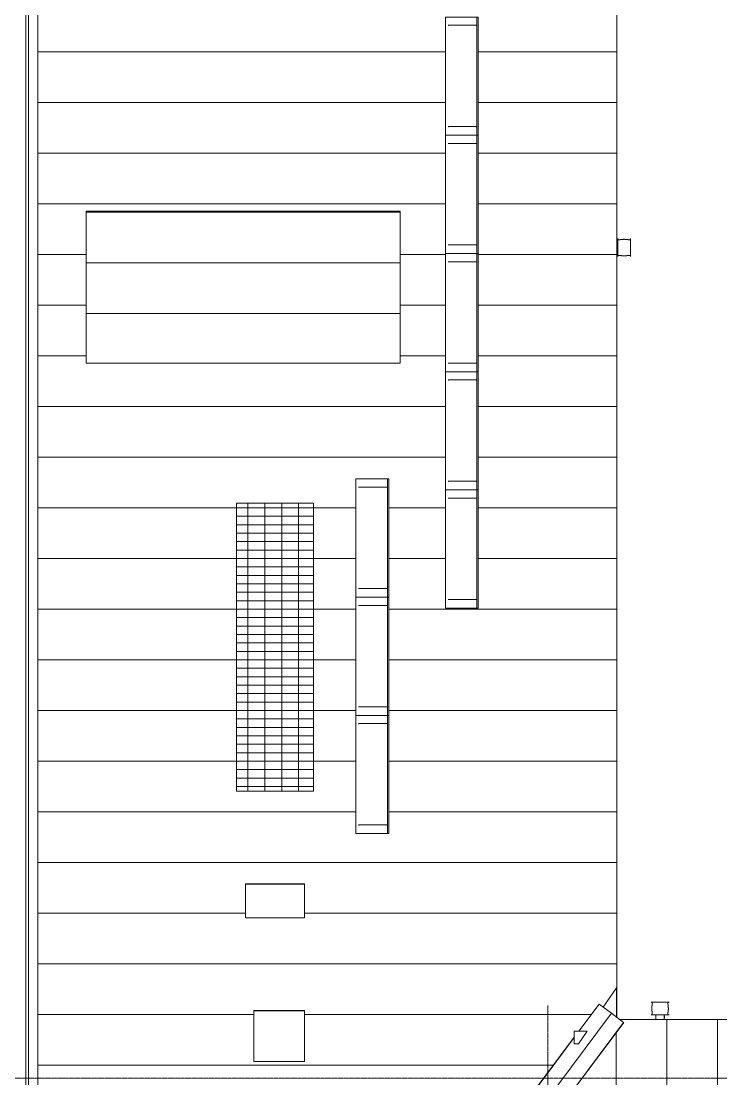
# Model space of a CAD drawing. Header units: millimetres. Extents: x -10915 to 60194, y -32941 to 46712.
# Drawn here: x 24316 to 32596, y 20238 to 32762 of the extents above; entities that cross this region are included whole.
import ezdxf

# ---------------------------------------------------------------- set-up
doc = ezdxf.new("R2010")
doc.units = ezdxf.units.MM
doc.linetypes.add('ADSK_Линия сетки', pattern=[25, 20, -2.5, 0, -2.5])
for name, color, linetype, lineweight in [('Крыша', 7, 'Continuous', 9), ('Крыша штриховка', 7, 'Continuous', 9), ('Обобщенные модели', 7, 'Continuous', 18), ('Ограждение', 7, 'Continuous', 9), ('Оси', 7, 'Continuous', 9), ('Перекрытие', 7, 'Continuous', 18), ('Перекрытие штриховка', 7, 'Continuous', 18), ('Стены наружные', 7, 'Continuous', 18)]:
    doc.layers.add(name, color=color, linetype=linetype, lineweight=lineweight)

# ---------------------------------------------------------------- blocks, each defined once
blk = doc.blocks.new('Водосток - Тип 1 _карниз больше 490мм_-5200714-План полов 2-го этажа')
at = {"layer": 'Обобщенные модели'}
for p, q in [((19, 685), (125, 685)), ((125, 685), (231, 685)), ((125, 535), (19, 535)), ((231, 535), (125, 535))]:
    blk.add_line(p, q, dxfattribs=at)
at = {"layer": 'Обобщенные модели', "flags": 128}
for points in [[(75, 523), (75, 528), (75, 534), (75, 535)], [(175, 535), (175, 531), (175, 525), (175, 522)]]:
    blk.add_lwpolyline(points, dxfattribs=at)
at = {"layer": 'Обобщенные модели'}
for points in [[(19, 535), (21, 535), (25, 536), (29, 539), (31, 542), (32, 545), (32, 547), (32, 549), (32, 552), (32, 554), (32, 556), (32, 559), (32, 561), (31, 564), (31, 567), (31, 570), (30, 573), (30, 576), (29, 579), (29, 582), (29, 586), (28, 590), (28, 596), (27, 605), (27, 615), (28, 624), (28, 630), (29, 634), (29, 638), (29, 641), (30, 644), (30, 647), (31, 650), (31, 653), (31, 656), (32, 659), (32, 661), (32, 664), (32, 666), (32, 668), (32, 671), (32, 673), (32, 675), (31, 678), (29, 681), (25, 684), (21, 685), (19, 685)], [(231, 685), (229, 685), (225, 684), (221, 681), (219, 678), (218, 675), (218, 673), (218, 671), (218, 668), (218, 666), (218, 664), (218, 661), (218, 659), (219, 656), (219, 653), (219, 650), (220, 647), (220, 644), (221, 641), (221, 638), (221, 634), (222, 630), (222, 624), (223, 615), (223, 605), (222, 596), (222, 590), (221, 586), (221, 582), (221, 579), (220, 576), (220, 573), (219, 570), (219, 567), (219, 564), (218, 561), (218, 559), (218, 556), (218, 554), (218, 552), (218, 549), (218, 547), (218, 545), (219, 542), (221, 539), (225, 536), (229, 535), (231, 535)]]:
    blk.add_open_spline(points, degree=3, knots=[-1, -1, -1, -1, -0.941176, -0.882353, -0.852941, -0.823529, -0.808824, -0.794118, -0.779412, -0.764706, -0.75, -0.735294, -0.720588, -0.705882, -0.691176, -0.676471, -0.661765, -0.647059, -0.632353, -0.617647, -0.602941, -0.588235, -0.558824, -0.529412, -0.470588, -0.441176, -0.411765, -0.397059, -0.382353, -0.367647, -0.352941, -0.338235, -0.323529, -0.308824, -0.294118, -0.279412, -0.264706, -0.25, -0.235294, -0.220588, -0.205882, -0.191176, -0.176471, -0.147059, -0.117647, -0.058824, 0, 0, 0, 0], dxfattribs=at)
blk = doc.blocks.new('Ограждение - Ограждение-2966641-План полов 2-го этажа')
at = {"layer": 'Ограждение'}
for p, q in [((24371, 43659), (24371, 17892)), ((24404, 17892), (24404, 43659)), ((24513, 43659), (24513, 17892))]:
    blk.add_line(p, q, dxfattribs=at)
blk = doc.blocks.new('Ограждение - Ограждение-2969153-План полов 2-го этажа')
at = {"layer": 'Ограждение'}
for p, q in [((30914, 20801), (31154, 21123)), ((31155, 21122), (30916, 20801)), ((31154, 21123), (31155, 21122)), ((31155, 21122), (31300, 21014)), ((29789, 18987), (31300, 21014)), ((31300, 21014), (31445, 20906)), ((29183, 17874), (31445, 20906)), ((29184, 17873), (31446, 20906)), ((31445, 20906), (31446, 20906)), ((30862, 20729), (30355, 20050)), ((30363, 20063), (30862, 20731)), ((29087, 17947), (29183, 17873)), ((29183, 17874), (29088, 17947)), ((24522, 13406), (28689, 17874)), ((28691, 17874), (24524, 13406)), ((24883, 13262), (29183, 17873)), ((24883, 13259), (29184, 17872)), ((25252, 13922), (28939, 17874)), ((28698, 17884), (28705, 17892)), ((28707, 17892), (28700, 17884)), ((28948, 17884), (28955, 17892)), ((29172, 17882), (29184, 17873)), ((29184, 17873), (29183, 17874)), ((29183, 17873), (29184, 17872))]:
    blk.add_line(p, q, dxfattribs=at)
blk = doc.blocks.new('Водосток - Тип 1 _карниз больше 490мм_-5192914-План полов 2-го этажа')
at = {"layer": 'Обобщенные модели'}
for p, q in [((19, 335), (125, 335)), ((125, 335), (231, 335)), ((125, 185), (19, 185)), ((75, 185), (75, 130)), ((75, 156), (75, 130)), ((231, 185), (125, 185)), ((175, 130), (175, 185)), ((175, 130), (175, 156))]:
    blk.add_line(p, q, dxfattribs=at)
at = {"layer": 'Обобщенные модели', "flags": 128}
for points in [[(75, 156), (75, 162), (75, 168), (75, 173), (75, 178), (75, 184), (75, 185)], [(75, 184), (75, 181), (75, 178), (75, 175), (75, 173), (75, 171), (75, 168), (75, 167), (75, 165), (75, 164), (75, 162), (75, 161), (75, 161), (75, 160), (75, 160)], [(175, 160), (175, 160), (175, 161), (175, 162), (175, 163), (175, 164), (175, 166), (175, 168), (175, 170), (175, 172), (175, 174), (175, 177), (175, 180), (175, 183), (175, 185)], [(175, 185), (175, 181), (175, 175), (175, 170), (175, 164), (175, 159), (175, 156)]]:
    blk.add_lwpolyline(points, dxfattribs=at)
at = {"layer": 'Обобщенные модели'}
for start, end in [(165.3598, 194.6402), (345.3598, 14.6402)]:
    blk.add_arc((125, 160), 52, start, end, dxfattribs=at)
for points in [[(19, 185), (21, 185), (25, 186), (29, 189), (31, 192), (32, 195), (32, 197), (32, 199), (32, 202), (32, 204), (32, 206), (32, 209), (32, 211), (31, 214), (31, 217), (31, 220), (30, 223), (30, 226), (29, 229), (29, 232), (29, 236), (28, 240), (28, 246), (27, 255), (27, 265), (28, 274), (28, 280), (29, 284), (29, 288), (29, 291), (30, 294), (30, 297), (31, 300), (31, 303), (31, 306), (32, 309), (32, 311), (32, 314), (32, 316), (32, 318), (32, 321), (32, 323), (32, 325), (31, 328), (29, 331), (25, 334), (21, 335), (19, 335)], [(231, 335), (229, 335), (225, 334), (221, 331), (219, 328), (218, 325), (218, 323), (218, 321), (218, 318), (218, 316), (218, 314), (218, 311), (218, 309), (219, 306), (219, 303), (219, 300), (220, 297), (220, 294), (221, 291), (221, 288), (221, 284), (222, 280), (222, 274), (223, 265), (223, 255), (222, 246), (222, 240), (221, 236), (221, 232), (221, 229), (220, 226), (220, 223), (219, 220), (219, 217), (219, 214), (218, 211), (218, 209), (218, 206), (218, 204), (218, 202), (218, 199), (218, 197), (218, 195), (219, 192), (221, 189), (225, 186), (229, 185), (231, 185)]]:
    blk.add_open_spline(points, degree=3, knots=[-1, -1, -1, -1, -0.941176, -0.882353, -0.852941, -0.823529, -0.808824, -0.794118, -0.779412, -0.764706, -0.75, -0.735294, -0.720588, -0.705882, -0.691176, -0.676471, -0.661765, -0.647059, -0.632353, -0.617647, -0.602941, -0.588235, -0.558824, -0.529412, -0.470588, -0.441176, -0.411765, -0.397059, -0.382353, -0.367647, -0.352941, -0.338235, -0.323529, -0.308824, -0.294118, -0.279412, -0.264706, -0.25, -0.235294, -0.220588, -0.205882, -0.191176, -0.176471, -0.147059, -0.117647, -0.058824, 0, 0, 0, 0], dxfattribs=at)
blk = doc.blocks.new('Construction_Roof-Accessories_Lindab_KO - Construction_Roof-Accessories_Lindab_KO-4209799-План полов 2-го этажа')
at = {"layer": 'Обобщенные модели', "lineweight": 9}
for p, q in [((28808, 38642), (28467, 38642)), ((28467, 38640), (28473, 38640)), ((28801, 38640), (28808, 38640))]:
    blk.add_line(p, q, dxfattribs=at)
blk = doc.blocks.new('Construction_Roof-Accessories_Lindab_KO - Construction_Roof-Accessories_Lindab_KO-V60-План полов 2-го этажа')
at = {"layer": 'Обобщенные модели', "lineweight": 9}
for p, q in [((28808, 37442), (28467, 37442)), ((28467, 37440), (28473, 37440)), ((28801, 37440), (28808, 37440))]:
    blk.add_line(p, q, dxfattribs=at)
blk = doc.blocks.new('Construction_Roof-Accessories_Lindab_BR - Construction_Roof-Accessories_Lindab_BR-4209801-План полов 2-го этажа')
at = {"layer": 'Обобщенные модели', "lineweight": 9}
for p, q in [((28436, 38739), (28438, 38739)), ((28436, 37339), (28436, 38739)), ((28454, 38739), (28438, 38739)), ((28454, 38739), (28463, 38739)), ((28463, 38739), (28471, 38739)), ((28471, 38739), (28804, 38739)), ((28804, 38739), (28807, 38739)), ((28808, 38739), (28808, 37339)), ((28823, 38739), (28808, 38739)), ((28823, 38739), (28825, 38739)), ((28825, 37339), (28825, 38739)), ((28438, 37339), (28436, 37339)), ((28438, 37339), (28454, 37339)), ((28463, 37339), (28454, 37339)), ((28471, 37339), (28463, 37339)), ((28804, 37339), (28471, 37339)), ((28807, 37339), (28804, 37339)), ((28808, 37339), (28823, 37339)), ((28825, 37339), (28823, 37339))]:
    blk.add_line(p, q, dxfattribs=at)

msp = doc.modelspace()

# ---------------------------------------------------------------- hatches: boundary and pattern name
at = {"layer": 'Крыша штриховка'}
h = msp.add_hatch(dxfattribs=at)
h.set_pattern_fill('FP_8', color=256, style=0, pattern_type=2)
h.set_pattern_definition([(180, (3986.8, 0), (-7e-14, -600), [])])
h.paths.add_polyline_path([(28971.778, 17891.572), (29049.819, 17891.572), (30489.752, 20026.361), (30355.38, 20049.774), (30363.437, 20062.967), (30861.675, 20731.072), (30861.457, 20801.318), (30914.061, 20801.318), (31154.002, 21123.064), (31204.225, 21085.611), (31359.918, 21316.435), (31360.433, 20969.119), (31365, 20965.713), (31365, 43658.805), (24512.557, 43658.805), (24512.557, 17891.572), (28954.554, 17891.572)])
h.paths.add_polyline_path([(24829.564, 18959.998), (24829.564, 19934.998), (25829.564, 19934.998), (25829.564, 18959.998), (24972.608, 18959.998)])
h.paths.add_polyline_path([(27669.564, 20444.997), (27069.564, 20444.997), (27069.564, 21044.997), (27669.564, 21044.997), (27669.564, 21035.316)])
h.paths.add_polyline_path([(27589.819, 22144.992), (26969.564, 22144.992), (26969.564, 22544.992), (27669.564, 22544.992), (27669.564, 22144.992)])
h.paths.add_polyline_path([(28307.12, 23141.503), (28277.687, 23141.503), (28277.687, 27341.503), (28666.887, 27341.503), (28666.887, 23141.503), (28308.65, 23141.503)])
h.paths.add_polyline_path([(27774.565, 23645), (26864.565, 23645), (26864.565, 27055), (27774.565, 27055), (27774.565, 24245.092)])
h.paths.add_polyline_path([(29706.018, 25810.967), (29336.957, 25810.967), (29336.957, 34210.967), (29726.157, 34210.967), (29726.157, 25810.967), (29707.486, 25810.967)])
h.paths.add_polyline_path([(26036.56, 28713.919), (25084.207, 28713.919), (25084.207, 30513.919), (28802.85, 30513.919), (28802.85, 28713.919), (26542.935, 28713.919)])
h.paths.add_polyline_path([(28462.77, 33138.878), (28436.289, 33138.878), (28436.289, 41538.878), (28825.488, 41538.878), (28825.488, 33138.878), (28463.413, 33138.878)])
h.paths.add_polyline_path([(26969.564, 35500.002), (26969.564, 35900.002), (27669.564, 35900.002), (27669.564, 35500.002), (27589.819, 35500.002)])
h.paths.add_polyline_path([(27589.819, 37085), (26864.565, 37085), (26864.565, 41685), (27774.565, 41685), (27774.565, 37085)])
h = msp.add_hatch(dxfattribs=at)
h.set_pattern_fill('FP_20', color=256, style=0, pattern_type=2)
h.set_pattern_definition([(180, (48620.2, 2901), (-7e-14, -600), [])])
h.paths.add_polyline_path([(25496.05, 28713.919), (28802.85, 28713.919), (28802.85, 30513.919), (25084.207, 30513.919), (25084.207, 28713.919)])
h = msp.add_hatch(dxfattribs=at)
h.set_pattern_fill('FP_9', color=256, style=0, pattern_type=2)
h.set_pattern_definition([(270, (156.06, -17199.3), (600, 4e-14), [])])
h.paths.add_polyline_path([(34118.403, 13388.868), (37875.044, 13388.868), (37875.044, 13531.824), (37850.1, 13531.53), (37764.22, 20871.318), (37764.22, 20921.318), (37875.044, 20921.318), (37875.044, 20941.318), (31397.712, 20941.318), (31445.7, 20905.531), (30008.903, 18978.878), (30109.635, 18978.878), (30088.816, 18918.878), (29964.158, 18918.878), (29183.183, 17873.193), (29184.332, 17872.018), (25018.288, 13404.483), (30949.639, 13388.868), (33871.125, 13388.868)])
h.paths.add_polyline_path([(10875, 13401.716), (10875, 13401.822), (10840.545, 13401.807)])
h.paths.add_polyline_path([(23414.995, 13408.703), (23395.594, 13436.815), (23403.468, 13436.815), (19368.391, 17765.406), (19370.121, 17766.719), (19368.391, 17765.717), (19287.95, 17891.572), (18889.822, 17891.572), (18418.214, 19252.327), (17401.121, 20843.634), (17553.954, 20941.318), (10815, 20941.318), (10815, 20882.525), (10925, 20882.525), (10925, 13462.525), (10875, 13462.525), (10875, 13441.716), (23402.282, 13408.737)])
h.paths.add_polyline_path([(32743.647, 13518.131), (32735.112, 13518.131), (32734.555, 13657.399), (32715.57, 13662.859), (32698.856, 13676.957), (32689.416, 13697.032), (32690.112, 13854.283), (32693.127, 13859.26), (32696.811, 13862.008), (32707.973, 13865.971), (32723.011, 13868.674), (32740.112, 13869.733), (32765.112, 13867.663), (32778.414, 13864.021), (32786.025, 13860.059), (32788.408, 13858.282), (32790.112, 13854.283), (32790.112, 13695.114), (32779.204, 13674.463), (32760.117, 13660.697), (32745.112, 13656.131), (32744.442, 13518.131)])
h.paths.add_polyline_path([(15979.83, 13518.131), (15970, 13518.131), (15969.443, 13657.399), (15952.438, 13661.281), (15933.744, 13676.957), (15924.304, 13697.032), (15925, 13854.283), (15928.015, 13859.26), (15931.699, 13862.008), (15942.861, 13865.971), (15957.899, 13868.674), (15975, 13869.733), (16000, 13867.663), (16013.302, 13864.021), (16020.913, 13860.059), (16023.296, 13858.282), (16025, 13854.283), (16025, 13695.114), (16014.092, 13674.463), (15995.706, 13660.857), (15980, 13656.131), (15980, 13518.131)])
at = {"layer": 'Перекрытие штриховка', "lineweight": 9, "true_color": 0x787878}
h = msp.add_hatch(dxfattribs=at)
h.set_pattern_fill('FP_89', color=8, style=0, pattern_type=2)
h.set_pattern_definition([(0, (0, 0), (0, 100), []), (90, (0, 0), (-200, 1e-14), [])])
h.paths.add_polyline_path([(27029.001, 23645), (27774.565, 23645), (27774.565, 27055), (26864.565, 27055), (26864.565, 23645), (26969.564, 23645)])

# ---------------------------------------------------------------- linework, layer by layer
at = {"layer": 'Крыша'}
for p, q in [((31365, 20965.713), (31365, 43658.805)), ((25084.207, 30513.919), (28802.85, 30513.919)), ((25084.207, 30513.919), (25084.207, 28713.919)), ((28802.85, 28713.919), (28802.85, 30513.919)), ((28802.85, 28713.919), (25084.207, 28713.919)), ((26969.564, 22544.992), (26970.564, 22544.992)), ((26970.564, 22144.992), (26969.564, 22144.992)), ((31204.225, 21085.611), (31359.918, 21316.435)), ((31359.918, 21316.435), (31359.918, 20969.503)), ((27069.564, 21044.997), (27669.564, 21044.997)), ((27669.564, 21044.997), (27669.564, 20444.997)), ((37875.044, 20941.318), (31397.712, 20941.318)), ((27669.564, 20444.997), (27069.564, 20444.997))]:
    msp.add_line(p, q, dxfattribs=at)
at = {"layer": 'Оси', "linetype": 'ADSK_Линия сетки'}
for p, q in [((30549.565, -5289.091), (30549.565, 21107.581)), ((-10114.729, 20245), (56004.853, 20245))]:
    msp.add_line(p, q, dxfattribs=at)
at = {"layer": 'Перекрытие'}
for p, q in [((27774.565, 27055), (26864.565, 27055)), ((26864.565, 27055), (26864.565, 23645)), ((27774.565, 23645), (27774.565, 27055)), ((26864.565, 23645), (27774.565, 23645))]:
    msp.add_line(p, q, dxfattribs=at)
at = {"layer": 'Стены наружные'}
for p, q in [((26969.564, 22545.992), (27670.564, 22545.992)), ((26969.564, 22143.992), (26969.564, 22545.992)), ((27669.564, 22544.992), (26970.564, 22544.992)), ((26970.564, 22144.992), (26970.564, 22544.992)), ((27669.564, 22144.992), (27669.564, 22544.992)), ((27670.564, 22545.992), (27670.564, 22143.992)), ((27670.564, 22143.992), (26969.564, 22143.992)), ((26970.564, 22144.992), (27669.564, 22144.992)), ((27069.564, 21045.997), (27670.064, 21045.997)), ((27069.564, 20443.997), (27069.564, 21045.997)), ((27669.064, 21044.997), (27070.564, 21044.997)), ((27070.564, 20444.997), (27070.564, 21044.997)), ((27669.064, 21044.997), (27669.064, 20444.997)), ((27670.064, 21045.997), (27670.064, 20443.997)), ((30861.457, 20801.318), (31012.467, 20801.318)), ((30861.457, 20801.318), (30861.922, 20651.318)), ((30911.291, 20651.318), (31012.467, 20801.318)), ((30911.291, 20651.318), (30861.922, 20651.318)), ((27670.064, 20443.997), (27069.564, 20443.997)), ((27070.564, 20444.997), (27669.064, 20444.997))]:
    msp.add_line(p, q, dxfattribs=at)

# ---------------------------------------------------------------- block references
at = {"layer": 'Обобщенные модели'}
for name, p in [('Construction_Roof-Accessories_Lindab_BR - Construction_Roof-Accessories_Lindab_BR-4209801-План полов 2-го этажа', (900.669, -5927.911)), ('Construction_Roof-Accessories_Lindab_KO - Construction_Roof-Accessories_Lindab_KO-4209799-План полов 2-го этажа', (900.669, -5927.911)), ('Construction_Roof-Accessories_Lindab_KO - Construction_Roof-Accessories_Lindab_KO-V60-План полов 2-го этажа', (900.669, -5927.911)), ('Construction_Roof-Accessories_Lindab_BR - Construction_Roof-Accessories_Lindab_BR-4209801-План полов 2-го этажа', (900.669, -7327.911)), ('Construction_Roof-Accessories_Lindab_KO - Construction_Roof-Accessories_Lindab_KO-4209799-План полов 2-го этажа', (900.669, -7327.911)), ('Construction_Roof-Accessories_Lindab_KO - Construction_Roof-Accessories_Lindab_KO-V60-План полов 2-го этажа', (900.669, -7327.911)), ('Construction_Roof-Accessories_Lindab_BR - Construction_Roof-Accessories_Lindab_BR-4209801-План полов 2-го этажа', (900.669, -8727.911)), ('Construction_Roof-Accessories_Lindab_KO - Construction_Roof-Accessories_Lindab_KO-4209799-План полов 2-го этажа', (900.669, -8727.911)), ('Construction_Roof-Accessories_Lindab_KO - Construction_Roof-Accessories_Lindab_KO-V60-План полов 2-го этажа', (900.669, -8727.911)), ('Construction_Roof-Accessories_Lindab_BR - Construction_Roof-Accessories_Lindab_BR-4209801-План полов 2-го этажа', (900.669, -10127.911)), ('Construction_Roof-Accessories_Lindab_KO - Construction_Roof-Accessories_Lindab_KO-4209799-План полов 2-го этажа', (900.669, -10127.911)), ('Construction_Roof-Accessories_Lindab_BR - Construction_Roof-Accessories_Lindab_BR-4209801-План полов 2-го этажа', (-158.601, -11397.375)), ('Construction_Roof-Accessories_Lindab_KO - Construction_Roof-Accessories_Lindab_KO-V60-План полов 2-го этажа', (900.669, -10127.911)), ('Construction_Roof-Accessories_Lindab_KO - Construction_Roof-Accessories_Lindab_KO-4209799-План полов 2-го этажа', (-158.601, -11397.375)), ('Construction_Roof-Accessories_Lindab_BR - Construction_Roof-Accessories_Lindab_BR-4209801-План полов 2-го этажа', (900.669, -11527.911)), ('Construction_Roof-Accessories_Lindab_KO - Construction_Roof-Accessories_Lindab_KO-4209799-План полов 2-го этажа', (900.669, -11527.911)), ('Construction_Roof-Accessories_Lindab_BR - Construction_Roof-Accessories_Lindab_BR-4209801-План полов 2-го этажа', (-158.601, -12797.375)), ('Construction_Roof-Accessories_Lindab_KO - Construction_Roof-Accessories_Lindab_KO-V60-План полов 2-го этажа', (-158.601, -11397.375)), ('Construction_Roof-Accessories_Lindab_KO - Construction_Roof-Accessories_Lindab_KO-4209799-План полов 2-го этажа', (-158.601, -12797.375)), ('Construction_Roof-Accessories_Lindab_KO - Construction_Roof-Accessories_Lindab_KO-V60-План полов 2-го этажа', (900.669, -11527.911)), ('Construction_Roof-Accessories_Lindab_KO - Construction_Roof-Accessories_Lindab_KO-V60-План полов 2-го этажа', (-158.601, -12797.375)), ('Construction_Roof-Accessories_Lindab_BR - Construction_Roof-Accessories_Lindab_BR-4209801-План полов 2-го этажа', (-158.601, -14197.375)), ('Construction_Roof-Accessories_Lindab_KO - Construction_Roof-Accessories_Lindab_KO-4209799-План полов 2-го этажа', (-158.601, -14197.375)), ('Construction_Roof-Accessories_Lindab_KO - Construction_Roof-Accessories_Lindab_KO-V60-План полов 2-го этажа', (-158.601, -14197.375)), ('Водосток - Тип 1 _карниз больше 490мм_-5192914-План полов 2-го этажа', (31751.857, 20811.318))]:
    msp.add_blockref(name, p, dxfattribs=at)
at = {"layer": 'Обобщенные модели', "rotation": 270.1776150639599}
msp.add_blockref('Водосток - Тип 1 _карниз больше 490мм_-5200714-План полов 2-го этажа', (30842.308, 30204.332), dxfattribs=at)
at = {"layer": 'Ограждение'}
for name in ['Ограждение - Ограждение-2966641-План полов 2-го этажа', 'Ограждение - Ограждение-2969153-План полов 2-го этажа']:
    msp.add_blockref(name, (0, 0), dxfattribs=at)

doc.saveas('drawing.dxf')
